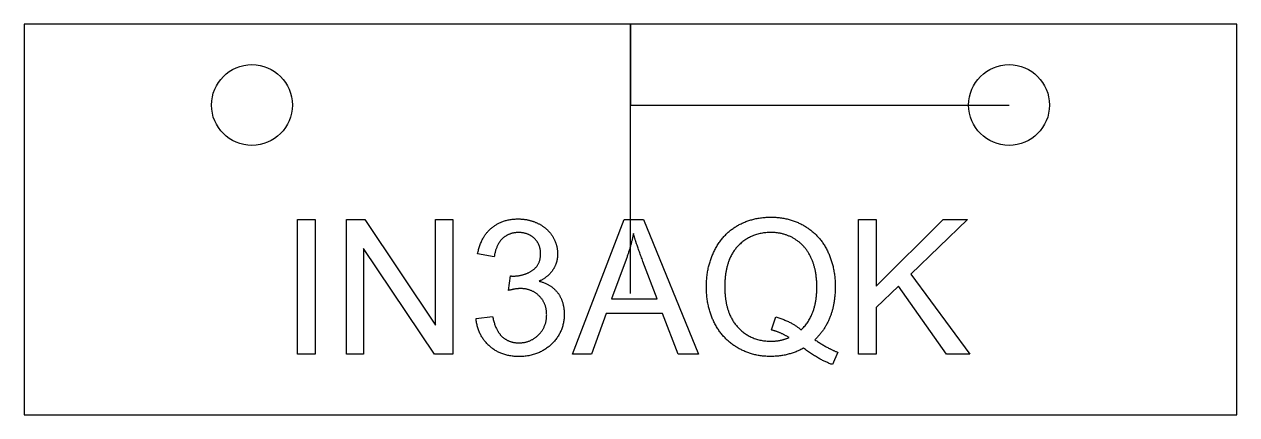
# Model space of a CAD drawing. Header units: millimetres. Extents: x -45 to 45, y -24.8 to 4.2.
import ezdxf

# ---------------------------------------------------------------- set-up
doc = ezdxf.new("R2010")
doc.units = ezdxf.units.MM
doc.layers.get('0').update_dxf_attribs({"linetype": 'CONTINUOUS'})

msp = doc.modelspace()

# ---------------------------------------------------------------- linework, layer by layer
for p, q in [((0, 4.2), (0, -1.8)), ((0, -15.8), (0, 4.2)), ((0, -1.8), (28.1, -1.8)), ((-10.117, -13.069), (-11.345, -12.851)), ((-0.322, -13.26), (-1.42, -16.194)), ((1.97, -16.194), (0.927, -13.424)), ((-9.046, -15.566), (-8.91, -14.488)), ((-1.42, -16.194), (1.97, -16.194)), ((-11.468, -17.66), (-10.24, -17.496)), ((10.456, -18.499), (10.777, -17.537)), ((15.388, -20.157), (14.999, -21.078))]:
    msp.add_line(p, q)
for points in [[(-45, -24.8), (45, -24.8), (45, 4.2), (-45, 4.2)], [(-24.721, -20.3), (-24.721, -10.3), (-23.398, -10.3), (-23.398, -20.3)], [(-21.079, -20.3), (-21.079, -10.3), (-19.721, -10.3), (-14.469, -18.151), (-14.469, -10.3), (-13.2, -10.3), (-13.2, -20.3), (-14.558, -20.3), (-19.81, -12.442), (-19.81, -20.3)], [(-4.305, -20.3), (-0.465, -10.3), (0.961, -10.3), (5.054, -20.3), (3.546, -20.3), (2.38, -17.271), (-1.802, -17.271), (-2.9, -20.3)], [(16.923, -20.3), (16.923, -10.3), (18.246, -10.3), (18.246, -15.259), (23.212, -10.3), (25.006, -10.3), (20.811, -14.352), (25.19, -20.3), (23.444, -20.3), (19.883, -15.239), (18.246, -16.835), (18.246, -20.3)]]:
    msp.add_lwpolyline(points, close=True)
for centre in [(-28.1, -1.8), (28.1, -1.8)]:
    msp.add_circle(centre, 3)
for points in [[(-10.322, -10.938), (-9.524, -10.259), (-8.337, -10.259)], [(-8.337, -10.259), (-7.518, -10.259), (-6.829, -10.61)], [(-6.829, -10.61), (-6.14, -10.962), (-5.775, -11.569)], [(6.234, -12.606), (6.834, -11.391), (7.942, -10.757)], [(7.942, -10.757), (9.051, -10.123), (10.422, -10.123)], [(10.422, -10.123), (11.807, -10.123), (12.918, -10.781)], [(12.918, -10.781), (14.03, -11.439), (14.614, -12.623)], [(-11.345, -12.851), (-11.12, -11.617), (-10.322, -10.938)], [(-8.309, -11.269), (-9.026, -11.269), (-9.503, -11.719)], [(-7.129, -11.712), (-7.586, -11.269), (-8.309, -11.269)], [(-5.775, -11.569), (-5.41, -12.176), (-5.41, -12.858)], [(0.217, -11.35), (0.026, -12.312), (-0.322, -13.26)], [(0.927, -13.424), (0.449, -12.162), (0.217, -11.35)], [(10.429, -11.262), (8.948, -11.262), (7.973, -12.275)], [(12.212, -11.763), (11.418, -11.262), (10.429, -11.262)], [(-9.503, -11.719), (-9.981, -12.169), (-10.117, -13.069)], [(-6.672, -12.831), (-6.672, -12.155), (-7.129, -11.712)], [(7.973, -12.275), (6.998, -13.288), (6.998, -15.3)], [(13.42, -13.172), (13.007, -12.265), (12.212, -11.763)], [(-7.3, -14.093), (-6.672, -13.683), (-6.672, -12.831)], [(-5.41, -12.858), (-5.41, -13.506), (-5.758, -14.038)], [(5.633, -15.3), (5.633, -13.82), (6.234, -12.606)], [(13.833, -15.293), (13.833, -14.079), (13.42, -13.172)], [(14.614, -12.623), (15.197, -13.806), (15.197, -15.293)], [(-8.712, -14.502), (-7.927, -14.502), (-7.3, -14.093)], [(-5.758, -14.038), (-6.106, -14.57), (-6.788, -14.884)], [(-8.91, -14.488), (-8.787, -14.502), (-8.712, -14.502)], [(-6.788, -14.884), (-5.901, -15.089), (-5.41, -15.733)], [(6.23, -17.974), (5.633, -16.787), (5.633, -15.3)], [(6.998, -15.3), (6.998, -17.251), (7.963, -18.295)], [(12.666, -18.492), (13.833, -17.428), (13.833, -15.293)], [(15.197, -15.293), (15.197, -16.528), (14.822, -17.514)], [(-8.18, -15.43), (-8.528, -15.43), (-9.046, -15.566)], [(-6.775, -15.979), (-7.327, -15.43), (-8.18, -15.43)], [(-6.222, -17.374), (-6.222, -16.528), (-6.775, -15.979)], [(-5.41, -15.733), (-4.919, -16.378), (-4.919, -17.346)], [(-10.475, -19.693), (-11.345, -18.908), (-11.468, -17.66)], [(-10.24, -17.496), (-10.028, -18.54), (-9.52, -19.001)], [(-6.819, -18.861), (-6.222, -18.26), (-6.222, -17.374)], [(-4.919, -17.346), (-4.919, -18.656), (-5.874, -19.567)], [(7.932, -19.816), (6.827, -19.161), (6.23, -17.974)], [(10.777, -17.537), (11.923, -17.858), (12.666, -18.492)], [(14.822, -17.514), (14.446, -18.499), (13.689, -19.229)], [(-8.282, -19.461), (-7.416, -19.461), (-6.819, -18.861)], [(7.963, -18.295), (8.928, -19.338), (10.429, -19.338)], [(11.766, -19.072), (11.145, -18.67), (10.456, -18.499)], [(-8.289, -20.477), (-9.605, -20.477), (-10.475, -19.693)], [(-9.52, -19.001), (-9.012, -19.461), (-8.282, -19.461)], [(-5.874, -19.567), (-6.829, -20.477), (-8.289, -20.477)], [(10.429, -19.338), (11.138, -19.338), (11.766, -19.072)], [(13.689, -19.229), (14.61, -19.863), (15.388, -20.157)], [(10.395, -20.471), (9.037, -20.471), (7.932, -19.816)], [(12.85, -19.85), (11.738, -20.471), (10.395, -20.471)], [(14.999, -21.078), (13.921, -20.689), (12.85, -19.85)]]:
    msp.add_open_spline(points, degree=2)

doc.saveas('drawing.dxf')
